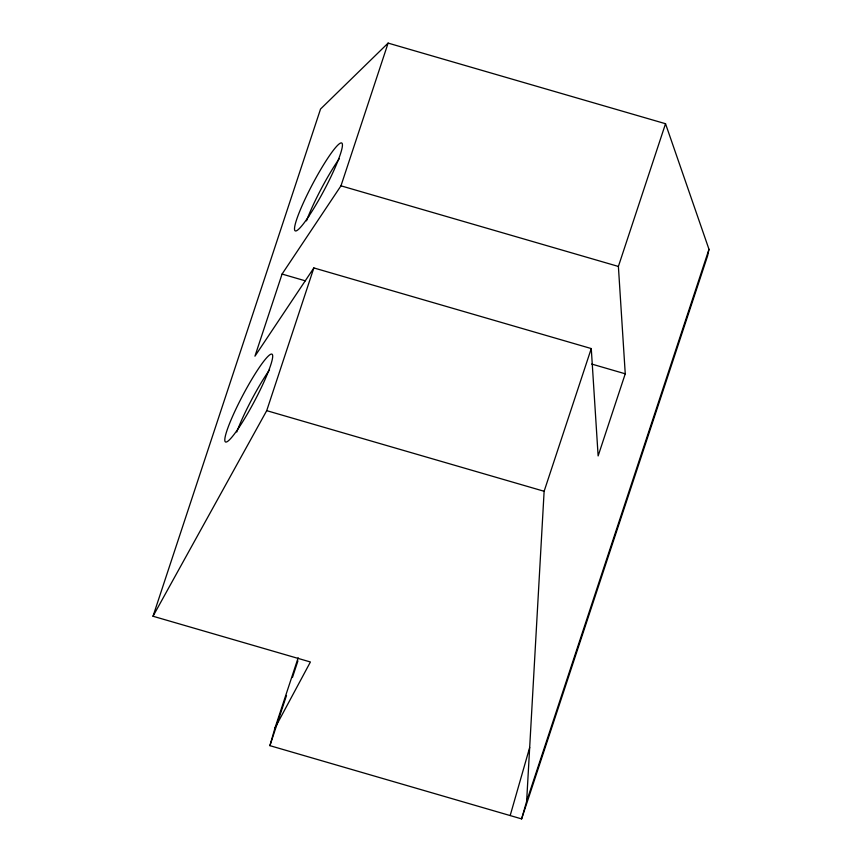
<?xml version="1.0" encoding="UTF-8"?>
<svg xmlns="http://www.w3.org/2000/svg" width="862" height="862" viewBox="0 0 862 862"><rect width="100%" height="100%" fill="white"/><g stroke="black" fill="none" stroke-linecap="round" stroke-linejoin="round"><path stroke-width="1.29" d="M521.618 818.9L526.639 801.358L544.127 491.275L591.267 348.56L313.854 267.931L254.947 356.178L282.068 274.062L340.975 185.826L388.115 43.1L665.529 123.719L708.984 249.301L707.627 255.755L521.618 818.9L269.914 745.662L274.956 728.045L298.166 657.781M510.196 815.495L529.688 747.473M274.956 728.045L310.406 661.984L153.016 616.244L320.545 109.032L388.115 43.1M153.016 616.244L266.714 410.657L313.854 267.931M269.914 745.662L286.507 695.418M292.423 677.521L297.918 660.895M591.267 348.56L598.131 455.923L625.252 373.806L618.388 266.444L665.529 123.719M526.639 801.358L708.984 249.301M340.975 185.826L618.388 266.444M282.068 274.062L305.288 280.818M591.709 364.055L625.252 373.806M266.714 410.657L544.127 491.275M306.506 220.844A49.673 6.53 -62.1 0 1 339.262 158.716M236.77 431.991A49.673 6.53 -62.1 0 1 269.526 369.863M239.054 427.39A49.673 6.53 -62.1 0 0 272.554 354.993A49.673 6.53 -62.1 0 0 234.626 411.81A49.673 6.53 -62.1 0 0 239.054 427.39M308.801 216.243A49.673 6.53 -62.1 0 0 342.3 143.846A49.673 6.53 -62.1 0 0 304.361 200.663A49.673 6.53 -62.1 0 0 308.801 216.243"/></g></svg>
